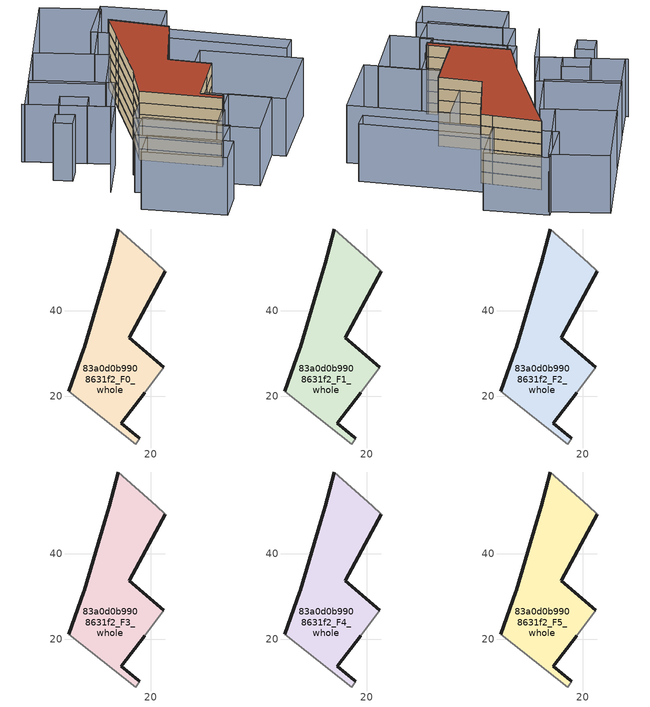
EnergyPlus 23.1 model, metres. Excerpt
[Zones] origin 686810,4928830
83a0d0b9908631f2_F0_whole
 floor ground (EU_floor_Construction): 17.44,10.14 17.06,10.46 13.1,13.74 18.62,20.88 23.03,26.85 14.95,33.65 22.69,47.97 23.37,49.22 21.3,51.21 12.42,59.14 10.26,51.17 9.21,47.58 4.47,31.32 4.39,31.09 0.89,21.17 16.55,8.85 z0
 wall outside (EU_wall_Construction): 23.37,49.22 22.69,47.97 14.95,33.65 23.03,26.85 / 18.62,20.88 13.1,13.74 17.06,10.46 17.44,10.14 / 0.89,21.17 4.39,31.09 4.47,31.32 9.21,47.58 10.26,51.17 12.42,59.14 z0:3
 wall adiabatic (EU_wall_Construction): 23.03,26.85 18.62,20.88 / 17.44,10.14 16.55,8.85 0.89,21.17 / 12.42,59.14 21.3,51.21 23.37,49.22 z0:3
83a0d0b9908631f2_F1_whole
 floor to 83a0d0b9908631f2_F0_whole (EU_floor_Construction): 17.44,10.14 17.06,10.46 13.1,13.74 18.62,20.88 23.03,26.85 14.95,33.65 22.69,47.97 23.37,49.22 21.3,51.21 12.42,59.14 10.26,51.17 9.21,47.58 4.47,31.32 4.39,31.09 0.89,21.17 16.55,8.85 z3
 wall outside (EU_wall_Construction): 23.37,49.22 22.69,47.97 14.95,33.65 23.03,26.85 / 18.62,20.88 13.1,13.74 17.06,10.46 17.44,10.14 / 0.89,21.17 4.39,31.09 4.47,31.32 9.21,47.58 10.26,51.17 12.42,59.14 z3:6
 wall adiabatic (EU_wall_Construction): 23.03,26.85 18.62,20.88 / 17.44,10.14 16.55,8.85 0.89,21.17 / 12.42,59.14 21.3,51.21 23.37,49.22 z3:6
83a0d0b9908631f2_F2_whole
 floor to 83a0d0b9908631f2_F1_whole (EU_floor_Construction): 17.44,10.14 17.06,10.46 13.1,13.74 18.62,20.88 23.03,26.85 14.95,33.65 22.69,47.97 23.37,49.22 21.3,51.21 12.42,59.14 10.26,51.17 9.21,47.58 4.47,31.32 4.39,31.09 0.89,21.17 16.55,8.85 z6
 wall outside (EU_wall_Construction): 23.37,49.22 22.69,47.97 14.95,33.65 23.03,26.85 / 18.62,20.88 13.1,13.74 17.06,10.46 17.44,10.14 / 0.89,21.17 4.39,31.09 4.47,31.32 9.21,47.58 10.26,51.17 12.42,59.14 z6:9
 wall adiabatic (EU_wall_Construction): 23.03,26.85 18.62,20.88 / 17.44,10.14 16.55,8.85 0.89,21.17 / 12.42,59.14 21.3,51.21 23.37,49.22 z6:9
83a0d0b9908631f2_F3_whole
 floor to 83a0d0b9908631f2_F2_whole (EU_floor_Construction): 17.44,10.14 17.06,10.46 13.1,13.74 18.62,20.88 23.03,26.85 14.95,33.65 22.69,47.97 23.37,49.22 21.3,51.21 12.42,59.14 10.26,51.17 9.21,47.58 4.47,31.32 4.39,31.09 0.89,21.17 16.55,8.85 z9
 wall outside (EU_wall_Construction): 23.37,49.22 22.69,47.97 14.95,33.65 23.03,26.85 / 18.62,20.88 13.1,13.74 17.06,10.46 17.44,10.14 / 0.89,21.17 4.39,31.09 4.47,31.32 9.21,47.58 10.26,51.17 12.42,59.14 z9:12
 wall adiabatic (EU_wall_Construction): 23.03,26.85 18.62,20.88 / 17.44,10.14 16.55,8.85 0.89,21.17 / 12.42,59.14 21.3,51.21 23.37,49.22 z9:12
83a0d0b9908631f2_F4_whole
 floor to 83a0d0b9908631f2_F3_whole (EU_floor_Construction): 17.44,10.14 17.06,10.46 13.1,13.74 18.62,20.88 23.03,26.85 14.95,33.65 22.69,47.97 23.37,49.22 21.3,51.21 12.42,59.14 10.26,51.17 9.21,47.58 4.47,31.32 4.39,31.09 0.89,21.17 16.55,8.85 z12
 wall outside (EU_wall_Construction): 23.37,49.22 22.69,47.97 14.95,33.65 23.03,26.85 / 18.62,20.88 13.1,13.74 17.06,10.46 17.44,10.14 / 0.89,21.17 4.39,31.09 4.47,31.32 9.21,47.58 10.26,51.17 12.42,59.14 z12:15
 wall adiabatic (EU_wall_Construction): 23.03,26.85 18.62,20.88 / 17.44,10.14 16.55,8.85 0.89,21.17 / 12.42,59.14 21.3,51.21 23.37,49.22 z12:15
83a0d0b9908631f2_F5_whole
 floor to 83a0d0b9908631f2_F4_whole (EU_floor_Construction): 17.44,10.14 17.06,10.46 13.1,13.74 18.62,20.88 23.03,26.85 14.95,33.65 22.69,47.97 23.37,49.22 21.3,51.21 12.42,59.14 10.26,51.17 9.21,47.58 4.47,31.32 4.39,31.09 0.89,21.17 16.55,8.85 z15
 wall outside (EU_wall_Construction): 23.37,49.22 22.69,47.97 14.95,33.65 23.03,26.85 / 18.62,20.88 13.1,13.74 17.06,10.46 17.44,10.14 / 0.89,21.17 4.39,31.09 4.47,31.32 9.21,47.58 10.26,51.17 12.42,59.14 z15:18
 wall adiabatic (EU_wall_Construction): 23.03,26.85 18.62,20.88 / 17.44,10.14 16.55,8.85 0.89,21.17 / 12.42,59.14 21.3,51.21 23.37,49.22 z15:18
 roof outside (EU_roof_Construction): 21.3,51.21 23.37,49.22 22.69,47.97 14.95,33.65 23.03,26.85 18.62,20.88 13.1,13.74 17.06,10.46 17.44,10.14 16.55,8.85 0.89,21.17 4.39,31.09 4.47,31.32 9.21,47.58 10.26,51.17 12.42,59.14 z18
shading: -23.99,33.27 -5.18,21.89 / -5.18,21.89 -13.03,8.92 / 11,-7.46 5.63,-14.7 / 5.63,-14.7 -10.9,-2.45 / -10.9,-2.45 -5.53,4.79 / -5.53,4.79 11,-7.46 / 11.4,2.07 21.68,15.8 / 21.68,15.8 29.97,9.6 / 29.97,9.6 19.69,-4.14 / 19.69,-4.14 11.4,2.07 / 0.89,21.17 16.89,8.58 / 16.89,8.58 11.9,2.24 / 11.9,2.24 -4.1,14.83 / -4.1,14.83 0.89,21.17 / 26.67,39.97 46.19,24.82 / 46.19,24.82 32.51,7.19 / 32.51,7.19 12.99,22.33 / 12.99,22.33 26.67,39.97 / 23.79,54.84 48.37,35.15 / 48.37,35.15 45.46,31.52 / 45.46,31.52 20.88,51.21 / 20.88,51.21 23.79,54.84 / 29.74,62.6 21.3,51.21 / 21.3,51.21 8.55,60.65 / 8.55,60.65 16.98,72.04 / 16.98,72.04 29.74,62.6 / 14.26,0.59 8.2,-6.84 / 8.2,-6.84 -8.09,6.42 / -8.09,6.42 -2.03,13.86 / -2.03,13.86 14.26,0.59 / -22.08,20.86 -19.41,24.93 / -19.41,24.93 -15.55,22.4 / -15.55,22.4 -18.22,18.33 / -18.22,18.33 -22.08,20.86 / -16.59,28.79 -14.07,32.94 / -14.07,32.94 -8.24,29.4 / -8.24,29.4 -10.76,25.25 / -10.76,25.25 -16.59,28.79 / -23.38,32.9 -16.58,44.1 / -16.58,44.1 0.74,33.58 / 0.74,33.58 -6.06,22.38 / -6.06,22.38 -23.38,32.9 / -17.15,43.16 -8.8,56.92 / -8.8,56.92 6.87,47.42 / 6.87,47.42 -1.48,33.66 / -1.48,33.66 -17.15,43.16 / 3.67,49.36 -8.8,56.86 / -8.8,56.86 3.85,77.89 / 3.85,77.89 16.32,70.39 / 16.32,70.39 3.67,49.36 z0:15
[Building]
EU S2 Campaign: North Axis=0; Terrain=City; Solar Distribution=FullExterior
[Site:Location]
Bologna: Latitude=44.5; Longitude=11.25; Time Zone=1; Elevation=37
[SizingPeriod:WeatherFileDays]
AnnualSizingPeriod: Begin Month=1; Begin Day of Month=1; End Month=12; End Day of Month=31; Day of Week for Start Day=Monday; Use Weather File Daylight Saving Period=No; Use Weather File Rain and Snow Indicators=No
[MATERIAL]
EU_InternalMass_Material: Roughness=MediumRough; Thickness=0.1; Conductivity=1; Density=1800; Specific Heat=900; Thermal Absorptance=0.9; Solar Absorptance=0.7; Visible Absorptance=0.7
[MATERIAL:NOMASS] Roughness=MediumRough; Thermal Absorptance=0.9; Solar Absorptance=0.7; Visible Absorptance=0.7
Name | Thermal Resistance
EU_wall_NoMass | 0.905828
EU_roof_NoMass | 0.37593
EU_floor_NoMass | 0.67114
[CONSTRUCTION]
EU_wall_Construction: EU_wall_NoMass
EU_roof_Construction: EU_roof_NoMass
EU_floor_Construction: EU_floor_NoMass
EU_InternalMass_Construction: EU_InternalMass_Material
[ZONE] Type=1; Multiplier=1; Ceiling Height=autocalculate; Volume=1646.64; Floor Area=autocalculate; Part of Total Floor Area=Yes
83a0d0b9908631f2_F0_whole; 83a0d0b9908631f2_F1_whole; 83a0d0b9908631f2_F2_whole; 83a0d0b9908631f2_F3_whole; 83a0d0b9908631f2_F4_whole; 83a0d0b9908631f2_F5_whole
[INTERNALMASS] Construction=EU_InternalMass_Construction; Surface Area=523.124
Name | Zone or ZoneList
83a0d0b9908631f2_F0_whole_EU_InternalMass | 83a0d0b9908631f2_F0_whole
83a0d0b9908631f2_F1_whole_EU_InternalMass | 83a0d0b9908631f2_F1_whole
83a0d0b9908631f2_F2_whole_EU_InternalMass | 83a0d0b9908631f2_F2_whole
83a0d0b9908631f2_F3_whole_EU_InternalMass | 83a0d0b9908631f2_F3_whole
83a0d0b9908631f2_F4_whole_EU_InternalMass | 83a0d0b9908631f2_F4_whole
83a0d0b9908631f2_F5_whole_EU_InternalMass | 83a0d0b9908631f2_F5_whole
[OTHEREQUIPMENT] Fuel Type=Electricity; Design Level Calculation Method=Watts/Area; Power per Zone Floor Area=1; Fraction Latent=0; Fraction Radiant=0; Fraction Lost=0; Carbon Dioxide Generation Rate=0; EndUse Subcategory=EU_Step8_InternalGains
Name | Zone or ZoneList or Space or SpaceList | Schedule
EU_Step8_InternalGain_83a0d0b9908631f2_F0_whole_f000 | 83a0d0b9908631f2_F0_whole | EU_Step8_GainSchedule_83a0d0b9908631f2_F0_whole_f000
EU_Step8_InternalGain_83a0d0b9908631f2_F1_whole_f000 | 83a0d0b9908631f2_F1_whole | EU_Step8_GainSchedule_83a0d0b9908631f2_F1_whole_f000
EU_Step8_InternalGain_83a0d0b9908631f2_F2_whole_f000 | 83a0d0b9908631f2_F2_whole | EU_Step8_GainSchedule_83a0d0b9908631f2_F2_whole_f000
EU_Step8_InternalGain_83a0d0b9908631f2_F3_whole_f000 | 83a0d0b9908631f2_F3_whole | EU_Step8_GainSchedule_83a0d0b9908631f2_F3_whole_f000
EU_Step8_InternalGain_83a0d0b9908631f2_F4_whole_f000 | 83a0d0b9908631f2_F4_whole | EU_Step8_GainSchedule_83a0d0b9908631f2_F4_whole_f000
EU_Step8_InternalGain_83a0d0b9908631f2_F5_whole_f000 | 83a0d0b9908631f2_F5_whole | EU_Step8_GainSchedule_83a0d0b9908631f2_F5_whole_f000
[ZONEVENTILATION:DESIGNFLOWRATE] Schedule=EU_AlwaysOn; Design Flow Rate Calculation Method=AirChanges/Hour; Air Changes per Hour=0.73129; Ventilation Type=Natural; Fan Pressure Rise=0; Fan Total Efficiency=1; Constant Term Coefficient=1; Temperature Term Coefficient=0; Velocity Term Coefficient=0; Velocity Squared Term Coefficient=0; Minimum Indoor Temperature=-100; Maximum Indoor Temperature=100; Delta Temperature=-100; Minimum Outdoor Temperature=-100; Maximum Outdoor Temperature=100; Maximum Wind Speed=40
Name | Zone or ZoneList or Space or SpaceList
EU_ConstantAir_83a0d0b9908631f2_F0_whole | 83a0d0b9908631f2_F0_whole
EU_ConstantAir_83a0d0b9908631f2_F1_whole | 83a0d0b9908631f2_F1_whole
EU_ConstantAir_83a0d0b9908631f2_F2_whole | 83a0d0b9908631f2_F2_whole
EU_ConstantAir_83a0d0b9908631f2_F3_whole | 83a0d0b9908631f2_F3_whole
EU_ConstantAir_83a0d0b9908631f2_F4_whole | 83a0d0b9908631f2_F4_whole
EU_ConstantAir_83a0d0b9908631f2_F5_whole | 83a0d0b9908631f2_F5_whole
[HVACTEMPLATE:THERMOSTAT] Constant Heating Setpoint=20; Constant Cooling Setpoint=50
EU_HeatOnly_83a0d0b9908631f2_F0_whole; EU_HeatOnly_83a0d0b9908631f2_F1_whole; EU_HeatOnly_83a0d0b9908631f2_F2_whole; EU_HeatOnly_83a0d0b9908631f2_F3_whole; EU_HeatOnly_83a0d0b9908631f2_F4_whole; EU_HeatOnly_83a0d0b9908631f2_F5_whole
[HVACTEMPLATE:ZONE:IDEALLOADSAIRSYSTEM] System Availability Schedule=EU_AlwaysOn; Maximum Heating Supply Air Temperature=50; Minimum Cooling Supply Air Temperature=13; Maximum Heating Supply Air Humidity Ratio=0.0156; Minimum Cooling Supply Air Humidity Ratio=0.0077; Heating Limit=NoLimit; Cooling Limit=NoLimit; Heating Availability Schedule=EU_AlwaysOn; Cooling Availability Schedule=EU_CoolingOff; Dehumidification Control Type=ConstantSensibleHeatRatio; Cooling Sensible Heat Ratio=0.7; Dehumidification Setpoint=60; Humidification Control Type=None; Humidification Setpoint=30; Outdoor Air Method=None; Outdoor Air Flow Rate per Person=0.00944; Outdoor Air Flow Rate per Zone Floor Area=0; Outdoor Air Flow Rate per Zone=0; Demand Controlled Ventilation Type=None; Outdoor Air Economizer Type=NoEconomizer; Heat Recovery Type=None; Sensible Heat Recovery Effectiveness=0.7; Latent Heat Recovery Effectiveness=0.65
Name | Template Thermostat
83a0d0b9908631f2_F0_whole | EU_HeatOnly_83a0d0b9908631f2_F0_whole
83a0d0b9908631f2_F1_whole | EU_HeatOnly_83a0d0b9908631f2_F1_whole
83a0d0b9908631f2_F2_whole | EU_HeatOnly_83a0d0b9908631f2_F2_whole
83a0d0b9908631f2_F3_whole | EU_HeatOnly_83a0d0b9908631f2_F3_whole
83a0d0b9908631f2_F4_whole | EU_HeatOnly_83a0d0b9908631f2_F4_whole
83a0d0b9908631f2_F5_whole | EU_HeatOnly_83a0d0b9908631f2_F5_whole
[SIZING:ZONE] Zone Cooling Design Supply Air Temperature Input Method=SupplyAirTemperature; Zone Cooling Design Supply Air Temperature=13; Zone Heating Design Supply Air Temperature Input Method=SupplyAirTemperature; Zone Heating Design Supply Air Temperature=50; Zone Cooling Design Supply Air Humidity Ratio=0.008; Zone Heating Design Supply Air Humidity Ratio=0.008; Cooling Design Air Flow Method=DesignDay; Cooling Design Air Flow Rate=0; Cooling Minimum Air Flow per Zone Floor Area=0.000762; Cooling Minimum Air Flow=0; Cooling Minimum Air Flow Fraction=0.2; Heating Design Air Flow Method=DesignDay; Heating Design Air Flow Rate=0; Heating Maximum Air Flow per Zone Floor Area=0.002032; Heating Maximum Air Flow=0.141576; Heating Maximum Air Flow Fraction=0.3; Account for Dedicated Outdoor Air System=No; Dedicated Outdoor Air System Control Strategy=NeutralSupplyAir; Dedicated Outdoor Air Low Setpoint Temperature for Design=autosize; Dedicated Outdoor Air High Setpoint Temperature for Design=autosize; Zone Load Sizing Method=Sensible Load Only No Latent Load; Zone Latent Cooling Design Supply Air Humidity Ratio Input Method=HumidityRatioDifference; Zone Cooling Design Supply Air Humidity Ratio Difference=0.005; Zone Latent Heating Design Supply Air Humidity Ratio Input Method=HumidityRatioDifference; Zone Humidification Design Supply Air Humidity Ratio Difference=0.005
83a0d0b9908631f2_F0_whole; 83a0d0b9908631f2_F1_whole; 83a0d0b9908631f2_F2_whole; 83a0d0b9908631f2_F3_whole; 83a0d0b9908631f2_F4_whole; 83a0d0b9908631f2_F5_whole
[SCHEDULE:CONSTANT]
Name | Hourly Value
EU_AlwaysOn | 1
EU_CoolingOff | 0
[SCHEDULE:FILE] Column Number=1; Rows to Skip at Top=0; Number of Hours of Data=8760; Column Separator=Comma; Interpolate to Timestep=No; Minutes per Item=60; Adjust Schedule for Daylight Savings=Yes
Name | File
EU_Step8_GainSchedule_83a0d0b9908631f2_F0_whole_f000 | ../../schedules/83a0d0b9908631f2/83a0d0b9908631f2_F0_whole_f000_gain.csv
EU_Step8_GainSchedule_83a0d0b9908631f2_F1_whole_f000 | ../../schedules/83a0d0b9908631f2/83a0d0b9908631f2_F1_whole_f000_gain.csv
EU_Step8_GainSchedule_83a0d0b9908631f2_F2_whole_f000 | ../../schedules/83a0d0b9908631f2/83a0d0b9908631f2_F2_whole_f000_gain.csv
EU_Step8_GainSchedule_83a0d0b9908631f2_F3_whole_f000 | ../../schedules/83a0d0b9908631f2/83a0d0b9908631f2_F3_whole_f000_gain.csv
EU_Step8_GainSchedule_83a0d0b9908631f2_F4_whole_f000 | ../../schedules/83a0d0b9908631f2/83a0d0b9908631f2_F4_whole_f000_gain.csv
EU_Step8_GainSchedule_83a0d0b9908631f2_F5_whole_f000 | ../../schedules/83a0d0b9908631f2/83a0d0b9908631f2_F5_whole_f000_gain.csv
